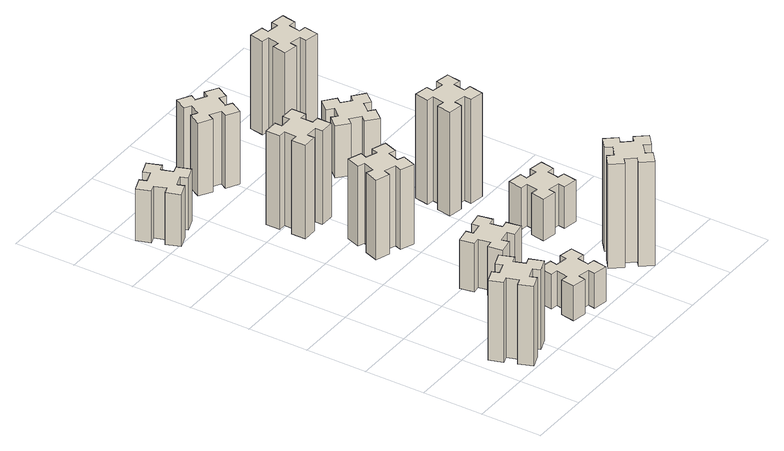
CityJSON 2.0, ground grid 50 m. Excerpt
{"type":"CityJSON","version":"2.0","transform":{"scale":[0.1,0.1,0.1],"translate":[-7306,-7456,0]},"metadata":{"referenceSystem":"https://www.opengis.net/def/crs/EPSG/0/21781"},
"CityObjects":{
"building1":{"type":"Building","attributes":{"class":"1000","function":"1000","usage":"1000","yearOfConstruction":2016,"roofType":"1000","measuredHeight":69,"storeysAboveGround":30,"storeysBelowGround":0},"geometry":[{"type":"Solid","lod":"1","boundaries":[[[[0,1,2,3,4,5,6,7,8,9,10,11,12,13,14,15,16,17,18,19]],[[17,16,20,21]],[[16,15,22,20]],[[15,14,23,22]],[[14,13,24,23]],[[13,12,25,24]],[[12,11,26,25]],[[11,10,27,26]],[[10,9,28,27]],[[9,8,29,28]],[[8,7,30,29]],[[7,6,31,30]],[[6,5,32,31]],[[5,4,33,32]],[[4,3,34,33]],[[3,2,35,34]],[[2,1,36,35]],[[1,0,37,36]],[[0,19,38,37]],[[19,18,39,38]],[[18,17,21,39]],[[24,25,26,27,28,29,30,31,32,33,34,35,36,37,38,39,21,20,22,23]]]]}]},
"building2":{"type":"Building","attributes":{"class":"1000","function":"1000","usage":"1000","yearOfConstruction":2016,"roofType":"1000","measuredHeight":30,"storeysAboveGround":30,"storeysBelowGround":0},"geometry":[{"type":"Solid","lod":"1","boundaries":[[[[40,41,42,43,44,45,46,47,48,49,50,51,52,53,54,55,56,57,58,59]],[[57,56,60,61]],[[56,55,62,60]],[[55,54,63,62]],[[54,53,64,63]],[[53,52,65,64]],[[52,51,66,65]],[[51,50,67,66]],[[50,49,68,67]],[[49,48,69,68]],[[48,47,70,69]],[[47,46,71,70]],[[46,45,72,71]],[[45,44,73,72]],[[44,43,74,73]],[[43,42,75,74]],[[42,41,76,75]],[[41,40,77,76]],[[40,59,78,77]],[[59,58,79,78]],[[58,57,61,79]],[[64,65,66,67,68,69,70,71,72,73,74,75,76,77,78,79,61,60,62,63]]]]}]},
"building3":{"type":"Building","attributes":{"class":"1000","function":"1000","usage":"1000","yearOfConstruction":2016,"roofType":"1000","measuredHeight":45,"storeysAboveGround":30,"storeysBelowGround":0},"geometry":[{"type":"Solid","lod":"1","boundaries":[[[[80,81,82,83,84,85,86,87,88,89,90,91,92,93,94,95,96,97,98,99]],[[97,96,100,101]],[[96,95,102,100]],[[95,94,103,102]],[[94,93,104,103]],[[93,92,105,104]],[[92,91,106,105]],[[91,90,107,106]],[[90,89,108,107]],[[89,88,109,108]],[[88,87,110,109]],[[87,86,111,110]],[[86,85,112,111]],[[85,84,113,112]],[[84,83,114,113]],[[83,82,115,114]],[[82,81,116,115]],[[81,80,117,116]],[[80,99,118,117]],[[99,98,119,118]],[[98,97,101,119]],[[104,105,106,107,108,109,110,111,112,113,114,115,116,117,118,119,101,100,102,103]]]]}]},
"building4":{"type":"Building","attributes":{"class":"1000","function":"1000","usage":"1000","yearOfConstruction":2016,"roofType":"1000","measuredHeight":42,"storeysAboveGround":30,"storeysBelowGround":0},"geometry":[{"type":"Solid","lod":"1","boundaries":[[[[120,121,122,123,124,125,126,127,128,129,130,131,132,133,134,135,136,137,138,139]],[[137,136,140,141]],[[136,135,142,140]],[[135,134,143,142]],[[134,133,144,143]],[[133,132,145,144]],[[132,131,146,145]],[[131,130,147,146]],[[130,129,148,147]],[[129,128,149,148]],[[128,127,150,149]],[[127,126,151,150]],[[126,125,152,151]],[[125,124,153,152]],[[124,123,154,153]],[[123,122,155,154]],[[122,121,156,155]],[[121,120,157,156]],[[120,139,158,157]],[[139,138,159,158]],[[138,137,141,159]],[[144,145,146,147,148,149,150,151,152,153,154,155,156,157,158,159,141,140,142,143]]]]}]},
"building5":{"type":"Building","attributes":{"class":"1000","function":"1000","usage":"1000","yearOfConstruction":2016,"roofType":"1000","measuredHeight":69,"storeysAboveGround":30,"storeysBelowGround":0},"geometry":[{"type":"Solid","lod":"1","boundaries":[[[[160,161,162,163,164,165,166,167,168,169,170,171,172,173,174,175,176,177,178,179]],[[177,176,180,181]],[[176,175,182,180]],[[175,174,183,182]],[[174,173,184,183]],[[173,172,185,184]],[[172,171,186,185]],[[171,170,187,186]],[[170,169,188,187]],[[169,168,189,188]],[[168,167,190,189]],[[167,166,191,190]],[[166,165,192,191]],[[165,164,193,192]],[[164,163,194,193]],[[163,162,195,194]],[[162,161,196,195]],[[161,160,197,196]],[[160,179,198,197]],[[179,178,199,198]],[[178,177,181,199]],[[184,185,186,187,188,189,190,191,192,193,194,195,196,197,198,199,181,180,182,183]]]]}]},
"building6":{"type":"Building","attributes":{"class":"1000","function":"1000","usage":"1000","yearOfConstruction":2016,"roofType":"1000","measuredHeight":81,"storeysAboveGround":30,"storeysBelowGround":0},"geometry":[{"type":"Solid","lod":"1","boundaries":[[[[200,201,202,203,204,205,206,207,208,209,210,211,212,213,214,215,216,217,218,219]],[[217,216,220,221]],[[216,215,222,220]],[[215,214,223,222]],[[214,213,224,223]],[[213,212,225,224]],[[212,211,226,225]],[[211,210,227,226]],[[210,209,228,227]],[[209,208,229,228]],[[208,207,230,229]],[[207,206,231,230]],[[206,205,232,231]],[[205,204,233,232]],[[204,203,234,233]],[[203,202,235,234]],[[202,201,236,235]],[[201,200,237,236]],[[200,219,238,237]],[[219,218,239,238]],[[218,217,221,239]],[[224,225,226,227,228,229,230,231,232,233,234,235,236,237,238,239,221,220,222,223]]]]}]},
"building7":{"type":"Building","attributes":{"class":"1000","function":"1000","usage":"1000","yearOfConstruction":2016,"roofType":"1000","measuredHeight":90,"storeysAboveGround":30,"storeysBelowGround":0},"geometry":[{"type":"Solid","lod":"1","boundaries":[[[[240,241,242,243,244,245,246,247,248,249,250,251,252,253,254,255,256,257,258,259]],[[257,256,260,261]],[[256,255,262,260]],[[255,254,263,262]],[[254,253,264,263]],[[253,252,265,264]],[[252,251,266,265]],[[251,250,267,266]],[[250,249,268,267]],[[249,248,269,268]],[[248,247,270,269]],[[247,246,271,270]],[[246,245,272,271]],[[245,244,273,272]],[[244,243,274,273]],[[243,242,275,274]],[[242,241,276,275]],[[241,240,277,276]],[[240,259,278,277]],[[259,258,279,278]],[[258,257,261,279]],[[264,265,266,267,268,269,270,271,272,273,274,275,276,277,278,279,261,260,262,263]]]]}]},
"building8":{"type":"Building","attributes":{"class":"1000","function":"1000","usage":"1000","yearOfConstruction":2016,"roofType":"1000","measuredHeight":63,"storeysAboveGround":30,"storeysBelowGround":0},"geometry":[{"type":"Solid","lod":"1","boundaries":[[[[280,281,282,283,284,285,286,287,288,289,290,291,292,293,294,295,296,297,298,299]],[[297,296,300,301]],[[296,295,302,300]],[[295,294,303,302]],[[294,293,304,303]],[[293,292,305,304]],[[292,291,306,305]],[[291,290,307,306]],[[290,289,308,307]],[[289,288,309,308]],[[288,287,310,309]],[[287,286,311,310]],[[286,285,312,311]],[[285,284,313,312]],[[284,283,314,313]],[[283,282,315,314]],[[282,281,316,315]],[[281,280,317,316]],[[280,299,318,317]],[[299,298,319,318]],[[298,297,301,319]],[[304,305,306,307,308,309,310,311,312,313,314,315,316,317,318,319,301,300,302,303]]]]}]},
"building9":{"type":"Building","attributes":{"class":"1000","function":"1000","usage":"1000","yearOfConstruction":2016,"roofType":"1000","measuredHeight":36,"storeysAboveGround":30,"storeysBelowGround":0},"geometry":[{"type":"Solid","lod":"1","boundaries":[[[[320,321,322,323,324,325,326,327,328,329,330,331,332,333,334,335,336,337,338,339]],[[337,336,340,341]],[[336,335,342,340]],[[335,334,343,342]],[[334,333,344,343]],[[333,332,345,344]],[[332,331,346,345]],[[331,330,347,346]],[[330,329,348,347]],[[329,328,349,348]],[[328,327,350,349]],[[327,326,351,350]],[[326,325,352,351]],[[325,324,353,352]],[[324,323,354,353]],[[323,322,355,354]],[[322,321,356,355]],[[321,320,357,356]],[[320,339,358,357]],[[339,338,359,358]],[[338,337,341,359]],[[344,345,346,347,348,349,350,351,352,353,354,355,356,357,358,359,341,340,342,343]]]]}]},
"building10":{"type":"Building","attributes":{"class":"1000","function":"1000","usage":"1000","yearOfConstruction":2016,"roofType":"1000","measuredHeight":90,"storeysAboveGround":30,"storeysBelowGround":0},"geometry":[{"type":"Solid","lod":"1","boundaries":[[[[360,361,362,363,364,365,366,367,368,369,370,371,372,373,374,375,376,377,378,379]],[[377,376,380,381]],[[376,375,382,380]],[[375,374,383,382]],[[374,373,384,383]],[[373,372,385,384]],[[372,371,386,385]],[[371,370,387,386]],[[370,369,388,387]],[[369,368,389,388]],[[368,367,390,389]],[[367,366,391,390]],[[366,365,392,391]],[[365,364,393,392]],[[364,363,394,393]],[[363,362,395,394]],[[362,361,396,395]],[[361,360,397,396]],[[360,379,398,397]],[[379,378,399,398]],[[378,377,381,399]],[[384,385,386,387,388,389,390,391,392,393,394,395,396,397,398,399,381,380,382,383]]]]}]},
"building11":{"type":"Building","attributes":{"class":"1000","function":"1000","usage":"1000","yearOfConstruction":2016,"roofType":"1000","measuredHeight":45,"storeysAboveGround":30,"storeysBelowGround":0},"geometry":[{"type":"Solid","lod":"1","boundaries":[[[[400,401,402,403,404,405,406,407,408,409,410,411,412,413,414,415,416,417,418,419]],[[417,416,420,421]],[[416,415,422,420]],[[415,414,423,422]],[[414,413,424,423]],[[413,412,425,424]],[[412,411,426,425]],[[411,410,427,426]],[[410,409,428,427]],[[409,408,429,428]],[[408,407,430,429]],[[407,406,431,430]],[[406,405,432,431]],[[405,404,433,432]],[[404,403,434,433]],[[403,402,435,434]],[[402,401,436,435]],[[401,400,437,436]],[[400,419,438,437]],[[419,418,439,438]],[[418,417,421,439]],[[424,425,426,427,428,429,430,431,432,433,434,435,436,437,438,439,421,420,422,423]]]]}]},
"building12":{"type":"Building","attributes":{"class":"1000","function":"1000","usage":"1000","yearOfConstruction":2016,"roofType":"1000","measuredHeight":81,"storeysAboveGround":30,"storeysBelowGround":0},"geometry":[{"type":"Solid","lod":"1","boundaries":[[[[440,441,442,443,444,445,446,447,448,449,450,451,452,453,454,455,456,457,458,459]],[[457,456,460,461]],[[456,455,462,460]],[[455,454,463,462]],[[454,453,464,463]],[[453,452,465,464]],[[452,451,466,465]],[[451,450,467,466]],[[450,449,468,467]],[[449,448,469,468]],[[448,447,470,469]],[[447,446,471,470]],[[446,445,472,471]],[[445,444,473,472]],[[444,443,474,473]],[[443,442,475,474]],[[442,441,476,475]],[[441,440,477,476]],[[440,459,478,477]],[[459,458,479,478]],[[458,457,461,479]],[[464,465,466,467,468,469,470,471,472,473,474,475,476,477,478,479,461,460,462,463]]]]}]}
},
"vertices":[
[335,366,0],[241,332,0],[220,388,0],[107,347,0],[149,234,0],[205,255,0],[239,161,0],[183,140,0],[224,27,0],[337,69,0],[316,125,0],[410,159,0],[430,103,0],[543,144,0],[502,257,0],[446,236,0],[412,330,0],[468,350,0],[427,463,0],[314,422,0],[412,330,690],[468,350,690],[446,236,690],[502,257,690],[543,144,690],[430,103,690],[410,159,690],[316,125,690],[337,69,690],[224,27,690],[183,140,690],[239,161,690],[205,255,690],[149,234,690],[107,347,690],[220,388,690],[241,332,690],[335,366,690],[314,422,690],[427,463,690],
[966,314,0],[948,215,0],[889,226,0],[868,107,0],[987,87,0],[997,146,0],[1095,128,0],[1085,69,0],[1203,48,0],[1224,167,0],[1165,177,0],[1182,275,0],[1241,265,0],[1262,383,0],[1144,404,0],[1134,345,0],[1035,362,0],[1046,421,0],[927,442,0],[907,324,0],[1035,362,300],[1046,421,300],[1134,345,300],[1144,404,300],[1262,383,300],[1241,265,300],[1182,275,300],[1165,177,300],[1224,167,300],[1203,48,300],[1085,69,300],[1095,128,300],[997,146,300],[987,87,300],[868,107,300],[889,226,300],[948,215,300],[966,314,300],[907,324,300],[927,442,300],
[216,3085,0],[310,3119,0],[330,3063,0],[443,3104,0],[402,3217,0],[346,3196,0],[312,3290,0],[368,3310,0],[327,3423,0],[214,3382,0],[235,3326,0],[141,3292,0],[120,3348,0],[7,3307,0],[49,3194,0],[105,3215,0],[139,3121,0],[83,3100,0],[124,2987,0],[237,3029,0],[139,3121,450],[83,3100,450],[105,3215,450],[49,3194,450],[7,3307,450],[120,3348,450],[141,3292,450],[235,3326,450],[214,3382,450],[327,3423,450],[368,3310,450],[312,3290,450],[346,3196,450],[402,3217,450],[443,3104,450],[330,3063,450],[310,3119,450],[216,3085,450],[237,3029,450],[124,2987,450],
[995,1002,0],[897,985,0],[887,1044,0],[768,1023,0],[789,905,0],[848,915,0],[866,817,0],[807,807,0],[827,688,0],[946,709,0],[935,768,0],[1034,786,0],[1044,727,0],[1162,747,0],[1141,866,0],[1082,855,0],[1065,954,0],[1124,964,0],[1103,1082,0],[985,1061,0],[1065,954,420],[1124,964,420],[1082,855,420],[1141,866,420],[1162,747,420],[1044,727,420],[1034,786,420],[935,768,420],[946,709,420],[827,688,420],[807,807,420],[866,817,420],[848,915,420],[789,905,420],[768,1023,420],[887,1044,420],[897,985,420],[995,1002,420],[985,1061,420],[1103,1082,420],
[1052,1741,0],[1086,1835,0],[1142,1814,0],[1183,1927,0],[1070,1968,0],[1050,1912,0],[956,1946,0],[977,2002,0],[864,2043,0],[823,1930,0],[879,1910,0],[845,1816,0],[789,1837,0],[747,1724,0],[860,1683,0],[881,1739,0],[975,1705,0],[954,1649,0],[1067,1607,0],[1108,1720,0],[975,1705,690],[954,1649,690],[881,1739,690],[860,1683,690],[747,1724,690],[789,1837,690],[845,1816,690],[879,1910,690],[823,1930,690],[864,2043,690],[977,2002,690],[956,1946,690],[1050,1912,690],[1070,1968,690],[1183,1927,690],[1142,1814,690],[1086,1835,690],[1052,1741,690],[1108,1720,690],[1067,1607,690],
[975,2415,0],[975,2515,0],[1035,2515,0],[1035,2635,0],[915,2635,0],[915,2575,0],[815,2575,0],[815,2635,0],[695,2635,0],[695,2515,0],[755,2515,0],[755,2415,0],[695,2415,0],[695,2295,0],[815,2295,0],[815,2355,0],[915,2355,0],[915,2295,0],[1035,2295,0],[1035,2415,0],[915,2355,810],[915,2295,810],[815,2355,810],[815,2295,810],[695,2295,810],[695,2415,810],[755,2415,810],[755,2515,810],[695,2515,810],[695,2635,810],[815,2635,810],[815,2575,810],[915,2575,810],[915,2635,810],[1035,2635,810],[1035,2515,810],[975,2515,810],[975,2415,810],[1035,2415,810],[1035,2295,810],
[1838,129,0],[1914,193,0],[1953,147,0],[2045,224,0],[1968,316,0],[1922,278,0],[1857,354,0],[1903,393,0],[1826,485,0],[1734,408,0],[1773,362,0],[1696,297,0],[1658,343,0],[1566,266,0],[1643,174,0],[1689,213,0],[1753,136,0],[1707,98,0],[1784,6,0],[1876,83,0],[1753,136,900],[1707,98,900],[1689,213,900],[1643,174,900],[1566,266,900],[1658,343,900],[1696,297,900],[1773,362,900],[1734,408,900],[1826,485,900],[1903,393,900],[1857,354,900],[1922,278,900],[1968,316,900],[2045,224,900],[1953,147,900],[1914,193,900],[1838,129,900],[1876,83,900],[1784,6,900],
[1064,3376,0],[977,3426,0],[1007,3478,0],[903,3538,0],[843,3434,0],[895,3404,0],[845,3317,0],[793,3347,0],[733,3243,0],[837,3183,0],[867,3235,0],[954,3185,0],[924,3133,0],[1028,3073,0],[1088,3177,0],[1036,3207,0],[1086,3294,0],[1138,3264,0],[1198,3368,0],[1094,3428,0],[1086,3294,630],[1138,3264,630],[1036,3207,630],[1088,3177,630],[1028,3073,630],[924,3133,630],[954,3185,630],[867,3235,630],[837,3183,630],[733,3243,630],[793,3347,630],[845,3317,630],[895,3404,630],[843,3434,630],[903,3538,630],[1007,3478,630],[977,3426,630],[1064,3376,630],[1094,3428,630],[1198,3368,630],
[1737,886,0],[1835,868,0],[1825,809,0],[1943,788,0],[1964,907,0],[1905,917,0],[1922,1015,0],[1981,1005,0],[2002,1123,0],[1884,1144,0],[1874,1085,0],[1775,1102,0],[1786,1161,0],[1667,1182,0],[1647,1064,0],[1706,1054,0],[1688,955,0],[1629,966,0],[1608,847,0],[1727,827,0],[1688,955,360],[1629,966,360],[1706,1054,360],[1647,1064,360],[1667,1182,360],[1786,1161,360],[1775,1102,360],[1874,1085,360],[1884,1144,360],[2002,1123,360],[1981,1005,360],[1922,1015,360],[1905,917,360],[1964,907,360],[1943,788,360],[1825,809,360],[1835,868,360],[1737,886,360],[1727,827,360],[1608,847,360],
[1805,1657,0],[1822,1755,0],[1881,1745,0],[1902,1863,0],[1784,1884,0],[1774,1825,0],[1675,1842,0],[1686,1901,0],[1567,1922,0],[1547,1804,0],[1606,1794,0],[1588,1695,0],[1529,1706,0],[1508,1587,0],[1627,1567,0],[1637,1626,0],[1735,1608,0],[1725,1549,0],[1843,1528,0],[1864,1647,0],[1735,1608,900],[1725,1549,900],[1637,1626,900],[1627,1567,900],[1508,1587,900],[1529,1706,900],[1588,1695,900],[1606,1794,900],[1547,1804,900],[1567,1922,900],[1686,1901,900],[1675,1842,900],[1774,1825,900],[1784,1884,900],[1902,1863,900],[1881,1745,900],[1822,1755,900],[1805,1657,900],[1864,1647,900],[1843,1528,900],
[1814,2617,0],[1738,2682,0],[1776,2728,0],[1684,2805,0],[1607,2713,0],[1653,2674,0],[1589,2598,0],[1543,2636,0],[1466,2544,0],[1558,2467,0],[1596,2513,0],[1673,2449,0],[1634,2403,0],[1726,2326,0],[1803,2418,0],[1757,2456,0],[1822,2533,0],[1868,2494,0],[1945,2586,0],[1853,2663,0],[1822,2533,450],[1868,2494,450],[1757,2456,450],[1803,2418,450],[1726,2326,450],[1634,2403,450],[1673,2449,450],[1596,2513,450],[1558,2467,450],[1466,2544,450],[1543,2636,450],[1589,2598,450],[1653,2674,450],[1607,2713,450],[1684,2805,450],[1776,2728,450],[1738,2682,450],[1814,2617,450],[1853,2663,450],[1945,2586,450],
[1905,3137,0],[1922,3235,0],[1981,3225,0],[2002,3343,0],[1884,3364,0],[1874,3305,0],[1775,3322,0],[1786,3381,0],[1667,3402,0],[1647,3284,0],[1706,3274,0],[1688,3175,0],[1629,3186,0],[1608,3067,0],[1727,3047,0],[1737,3106,0],[1835,3088,0],[1825,3029,0],[1943,3008,0],[1964,3127,0],[1835,3088,810],[1825,3029,810],[1737,3106,810],[1727,3047,810],[1608,3067,810],[1629,3186,810],[1688,3175,810],[1706,3274,810],[1647,3284,810],[1667,3402,810],[1786,3381,810],[1775,3322,810],[1874,3305,810],[1884,3364,810],[2002,3343,810],[1981,3225,810],[1922,3235,810],[1905,3137,810],[1964,3127,810],[1943,3008,810]
]}
